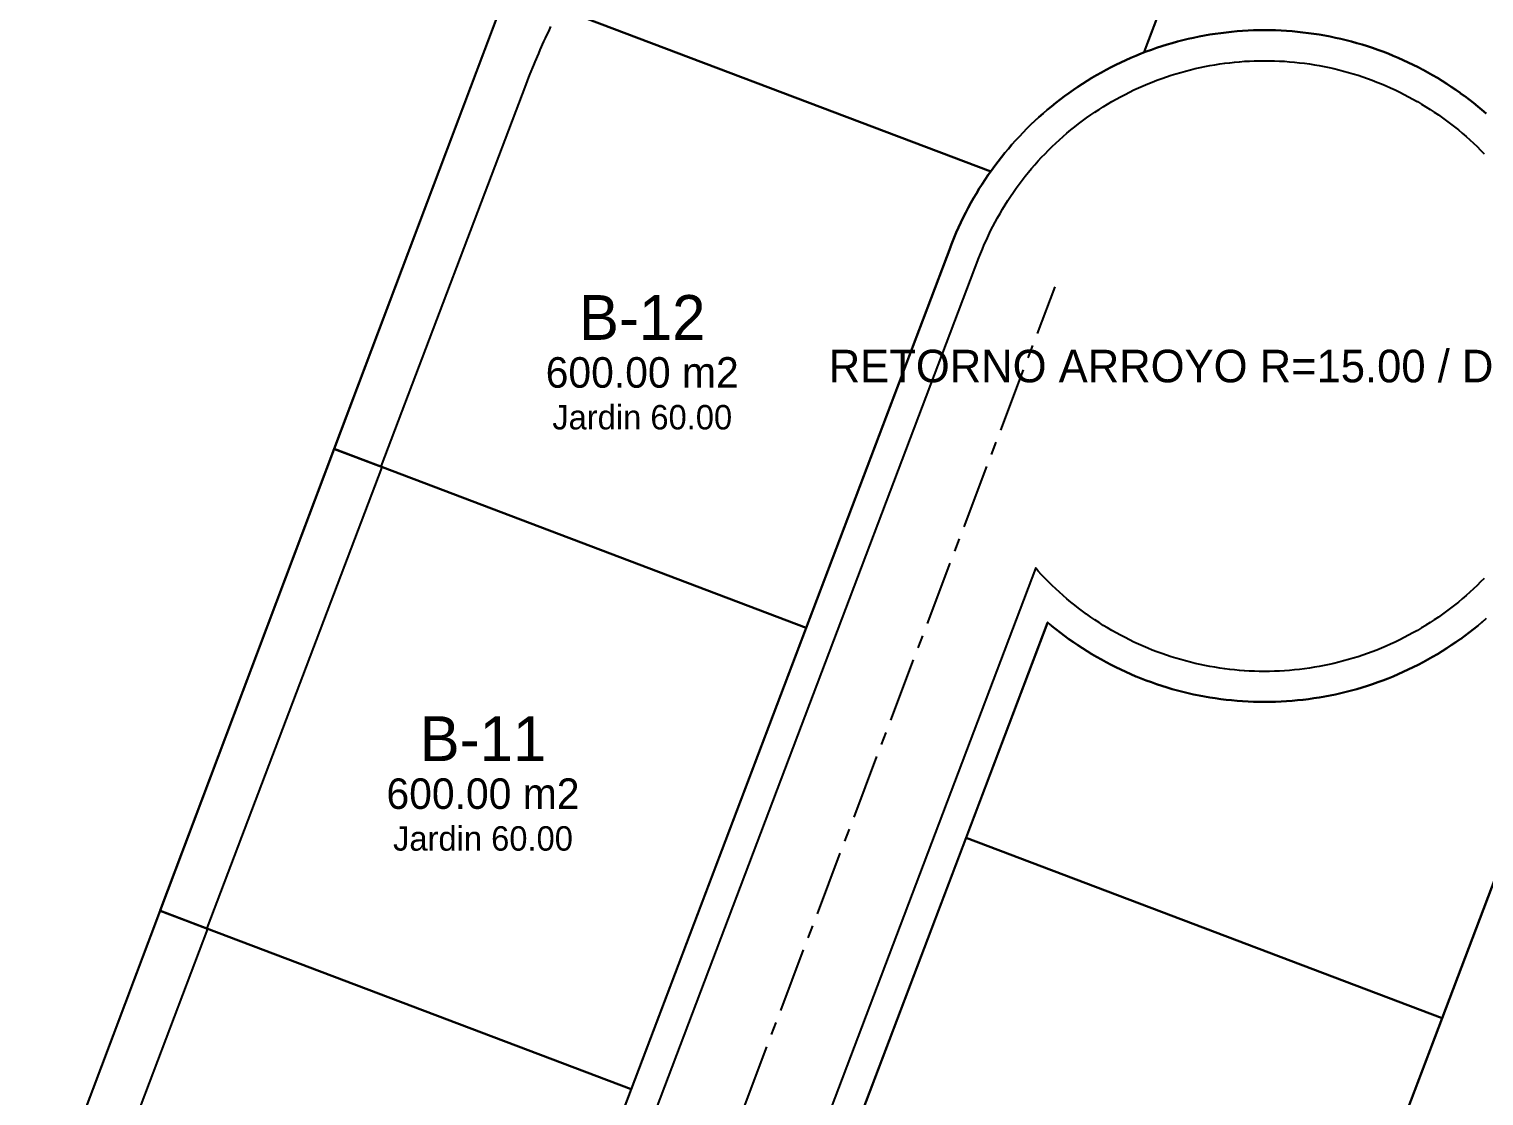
# Model space of a CAD drawing. Header units: metres. Extents: x 357848 to 358234, y 2285108 to 2285465.
# Drawn here: x 358084.9 to 358156.3, y 2285386.5 to 2285438.9 of the extents above; entities that cross this region are included whole.
import ezdxf
from ezdxf.enums import TextEntityAlignment as Align

# ---------------------------------------------------------------- set-up
doc = ezdxf.new("R2010")
doc.units = ezdxf.units.M
doc.linetypes.add('CENTER', pattern=[5.08, 3.175, -0.635, 0.635, -0.635])
for name, color, linetype in [('ACCESO', 1, 'Continuous'), ('JARDIN-DONACION-10', 3, 'Continuous'), ('LOTES', 2, 'Continuous'), ('LOTES-GRANDES', 6, 'Continuous'), ('PARQUE-LINEAL', 94, 'Continuous'), ('POLIGONO', 5, 'Continuous'), ('TEXTO', 7, 'Continuous'), ('VIAL-ARROYO', 8, 'Continuous'), ('VIAL-DERECHO-VIA', 9, 'Continuous'), ('VIAL-EJE', 1, 'Continuous')]:
    doc.layers.add(name, color=color, linetype=linetype)

msp = doc.modelspace()

# ---------------------------------------------------------------- linework, layer by layer
at = {"layer": 'JARDIN-DONACION-10'}
for points in [[(358110.517, 2285438.99), (358110.439, 2285438.825), (358110.439, 2285438.825), (358110.249, 2285438.414), (358110.249, 2285438.414), (358110.173, 2285438.248), (358110.173, 2285438.247), (358109.99, 2285437.834), (358109.99, 2285437.834), (358109.917, 2285437.666), (358109.917, 2285437.666), (358109.74, 2285437.25), (358109.74, 2285437.25), (358109.671, 2285437.081), (358109.67, 2285437.081), (358109.501, 2285436.661), (358109.501, 2285436.661), (358109.438, 2285436.503), (358109.438, 2285436.503), (358109.297, 2285436.138), (358109.297, 2285436.138), (358102.187, 2285417.375), (358102.186, 2285417.374), (358102.186, 2285417.373), (358102.185, 2285417.372), (358102.185, 2285417.371), (358102.184, 2285417.371), (358102.183, 2285417.37), (358102.182, 2285417.37), (358102.181, 2285417.369), (358102.181, 2285417.369), (358102.18, 2285417.369), (358102.179, 2285417.368), (358102.178, 2285417.368), (358102.177, 2285417.368), (358102.176, 2285417.368), (358102.175, 2285417.369), (358102.174, 2285417.369), (358099.904, 2285418.229), (358099.904, 2285418.229), (358099.903, 2285418.229), (358099.902, 2285418.23), (358099.901, 2285418.23), (358099.901, 2285418.231), (358099.9, 2285418.232), (358099.899, 2285418.233), (358099.899, 2285418.233), (358099.898, 2285418.234), (358099.898, 2285418.235), (358099.898, 2285418.236), (358099.898, 2285418.237), (358099.898, 2285418.238), (358099.898, 2285418.239), (358099.898, 2285418.24), (358099.898, 2285418.241), (358099.898, 2285418.242), (358108.414, 2285440.839)], [(358082.786, 2285372.831), (358091.343, 2285395.538), (358091.343, 2285395.539), (358091.344, 2285395.54), (358091.344, 2285395.541), (358091.345, 2285395.542), (358091.345, 2285395.542), (358091.346, 2285395.543), (358091.347, 2285395.544), (358091.348, 2285395.544), (358091.349, 2285395.544), (358091.35, 2285395.545), (358091.351, 2285395.545), (358091.352, 2285395.545), (358091.353, 2285395.545), (358091.354, 2285395.545), (358091.355, 2285395.545), (358091.356, 2285395.544), (358093.668, 2285394.668), (358093.669, 2285394.668), (358093.67, 2285394.667), (358093.671, 2285394.667), (358093.671, 2285394.666), (358093.672, 2285394.665), (358093.673, 2285394.664), (358093.673, 2285394.664), (358093.674, 2285394.663), (358093.674, 2285394.662), (358093.674, 2285394.661), (358093.674, 2285394.66), (358093.675, 2285394.659), (358093.675, 2285394.658), (358093.674, 2285394.657), (358093.674, 2285394.656), (358093.674, 2285394.655), (358085.075, 2285371.964)]]:
    msp.add_lwpolyline(points, dxfattribs=at)
msp.add_lwpolyline([(358091.356, 2285395.544), (358091.355, 2285395.545), (358091.354, 2285395.545), (358091.353, 2285395.546), (358091.352, 2285395.546), (358091.352, 2285395.547), (358091.351, 2285395.548), (358091.35, 2285395.549), (358091.35, 2285395.55), (358091.35, 2285395.55), (358091.349, 2285395.551), (358091.349, 2285395.552), (358091.349, 2285395.553), (358091.349, 2285395.554), (358091.349, 2285395.555), (358091.349, 2285395.556), (358091.35, 2285395.557), (358099.891, 2285418.223), (358099.891, 2285418.224), (358099.892, 2285418.225), (358099.893, 2285418.226), (358099.893, 2285418.227), (358099.894, 2285418.227), (358099.895, 2285418.228), (358099.895, 2285418.228), (358099.896, 2285418.229), (358099.897, 2285418.229), (358099.898, 2285418.229), (358099.899, 2285418.23), (358099.9, 2285418.23), (358099.901, 2285418.23), (358099.902, 2285418.23), (358099.903, 2285418.229), (358099.904, 2285418.229), (358102.221, 2285417.351), (358102.222, 2285417.351), (358102.222, 2285417.35), (358102.223, 2285417.35), (358102.224, 2285417.349), (358102.225, 2285417.348), (358102.225, 2285417.348), (358102.226, 2285417.347), (358102.226, 2285417.346), (358102.227, 2285417.345), (358102.227, 2285417.344), (358102.227, 2285417.343), (358102.227, 2285417.342), (358102.227, 2285417.341), (358102.227, 2285417.34), (358102.227, 2285417.339), (358102.226, 2285417.338), (358093.643, 2285394.688), (358093.643, 2285394.687), (358093.642, 2285394.686), (358093.642, 2285394.686), (358093.641, 2285394.685), (358093.64, 2285394.684), (358093.64, 2285394.683), (358093.639, 2285394.683), (358093.638, 2285394.682), (358093.637, 2285394.682), (358093.636, 2285394.682), (358093.635, 2285394.682), (358093.634, 2285394.682), (358093.633, 2285394.682), (358093.632, 2285394.682), (358093.631, 2285394.682), (358093.63, 2285394.682), (358091.356, 2285395.544)], close=True, dxfattribs=at)
at = {"layer": 'LOTES'}
msp.add_lwpolyline([(358147.511, 2285458.458), (358139.647, 2285437.705), (358139.512, 2285437.653), (358139.512, 2285437.653), (358139.512, 2285437.653), (358139.511, 2285437.653), (358139.261, 2285437.551), (358139.261, 2285437.551), (358139.261, 2285437.551), (358139.013, 2285437.446), (358139.013, 2285437.446), (358139.013, 2285437.446), (358138.766, 2285437.337), (358138.766, 2285437.337), (358138.766, 2285437.337), (358138.521, 2285437.223), (358138.521, 2285437.223), (358138.521, 2285437.223), (358138.278, 2285437.106), (358138.278, 2285437.106), (358138.278, 2285437.106), (358138.037, 2285436.984), (358138.037, 2285436.984), (358138.036, 2285436.984), (358137.798, 2285436.859), (358137.798, 2285436.859), (358137.797, 2285436.859), (358137.561, 2285436.73), (358137.56, 2285436.73), (358137.56, 2285436.73), (358137.326, 2285436.597), (358137.326, 2285436.597), (358137.325, 2285436.597), (358137.093, 2285436.46), (358137.093, 2285436.46), (358137.093, 2285436.46), (358136.863, 2285436.319), (358136.862, 2285436.319), (358136.862, 2285436.319), (358136.634, 2285436.175), (358136.634, 2285436.175), (358136.634, 2285436.175), (358136.409, 2285436.027), (358136.409, 2285436.027), (358136.409, 2285436.027), (358136.186, 2285435.875), (358136.185, 2285435.875), (358136.185, 2285435.875), (358135.965, 2285435.719), (358135.965, 2285435.719), (358135.965, 2285435.719), (358135.747, 2285435.56), (358135.747, 2285435.56), (358135.746, 2285435.56), (358135.531, 2285435.398), (358135.531, 2285435.398), (358135.531, 2285435.398), (358135.318, 2285435.232), (358135.318, 2285435.232), (358135.318, 2285435.232), (358135.108, 2285435.062), (358135.108, 2285435.062), (358135.108, 2285435.062), (358134.901, 2285434.889), (358134.901, 2285434.889), (358134.901, 2285434.889), (358134.696, 2285434.713), (358134.696, 2285434.713), (358134.696, 2285434.713), (358134.495, 2285434.533), (358134.495, 2285434.533), (358134.495, 2285434.533), (358134.296, 2285434.35), (358134.296, 2285434.35), (358134.296, 2285434.35), (358134.101, 2285434.164), (358134.101, 2285434.164), (358134.101, 2285434.164), (358133.908, 2285433.975), (358133.908, 2285433.975), (358133.908, 2285433.975), (358133.719, 2285433.782), (358133.719, 2285433.782), (358133.719, 2285433.782), (358133.533, 2285433.587), (358133.533, 2285433.587), (358133.533, 2285433.587), (358133.35, 2285433.388), (358133.35, 2285433.388), (358133.35, 2285433.388), (358133.17, 2285433.187), (358133.17, 2285433.187), (358133.17, 2285433.186), (358132.994, 2285432.982), (358132.994, 2285432.982), (358132.994, 2285432.982), (358132.821, 2285432.775), (358132.821, 2285432.775), (358132.821, 2285432.775), (358132.651, 2285432.565), (358132.651, 2285432.565), (358132.651, 2285432.565), (358132.485, 2285432.352), (358132.485, 2285432.352), (358132.485, 2285432.352), (358132.323, 2285432.137), (358132.323, 2285432.136), (358132.323, 2285432.136), (358132.164, 2285431.918), (358132.164, 2285431.918), (358132.163, 2285431.918), (358132.126, 2285431.864), (358108.417, 2285440.849)], dxfattribs=at)
for points in [[(358132.008, 2285431.698), (358132.008, 2285431.698), (358132.008, 2285431.697), (358131.856, 2285431.474), (358131.856, 2285431.474), (358131.856, 2285431.474), (358131.708, 2285431.249), (358131.708, 2285431.249), (358131.708, 2285431.248), (358131.564, 2285431.021), (358131.564, 2285431.021), (358131.564, 2285431.02), (358131.423, 2285430.79), (358131.423, 2285430.79), (358131.423, 2285430.79), (358131.286, 2285430.558), (358131.286, 2285430.557), (358131.286, 2285430.557), (358131.153, 2285430.323), (358131.153, 2285430.323), (358131.153, 2285430.322), (358131.024, 2285430.086), (358131.024, 2285430.085), (358131.024, 2285430.085), (358130.899, 2285429.846), (358130.899, 2285429.846), (358130.898, 2285429.846), (358130.777, 2285429.605), (358130.777, 2285429.605), (358130.777, 2285429.605), (358130.66, 2285429.362), (358130.66, 2285429.362), (358130.66, 2285429.362), (358130.546, 2285429.117), (358130.546, 2285429.117), (358130.546, 2285429.117), (358130.437, 2285428.87), (358130.437, 2285428.87), (358130.437, 2285428.87), (358130.332, 2285428.622), (358130.332, 2285428.622), (358130.332, 2285428.622), (358130.23, 2285428.372), (358130.23, 2285428.371), (358130.23, 2285428.371), (358130.148, 2285428.157), (358130.147, 2285428.156), (358130.147, 2285428.156), (358130.147, 2285428.155), (358130.147, 2285428.155), (358130.146, 2285428.154), (358130.146, 2285428.153), (358123.06, 2285409.454), (358099.895, 2285418.233), (358108.417, 2285440.849), (358132.126, 2285431.864), (358132.008, 2285431.698)], [(358114.47, 2285386.785), (358091.346, 2285395.548), (358099.895, 2285418.233), (358123.06, 2285409.454), (358114.47, 2285386.785)], [(358130.914, 2285399.139), (358154.292, 2285390.28), (358145.788, 2285367.838), (358122.41, 2285376.697), (358130.914, 2285399.139)], [(358105.864, 2285364.075), (358082.782, 2285372.822), (358091.346, 2285395.548), (358114.47, 2285386.785), (358105.864, 2285364.075)]]:
    msp.add_lwpolyline(points, close=True, dxfattribs=at)
at = {"layer": 'LOTES-GRANDES'}
for points in [[(358156.455, 2285434.713), (358156.25, 2285434.889), (358156.25, 2285434.889), (358156.25, 2285434.889), (358156.25, 2285434.889), (358156.25, 2285434.889), (358156.043, 2285435.062), (358156.043, 2285435.062), (358156.043, 2285435.062), (358156.043, 2285435.062), (358156.043, 2285435.062), (358155.833, 2285435.232), (358155.833, 2285435.232), (358155.833, 2285435.232), (358155.833, 2285435.232), (358155.833, 2285435.232), (358155.62, 2285435.398), (358155.62, 2285435.398), (358155.62, 2285435.398), (358155.62, 2285435.398), (358155.62, 2285435.398), (358155.405, 2285435.56), (358155.405, 2285435.56), (358155.405, 2285435.56), (358155.404, 2285435.56), (358155.404, 2285435.561), (358155.187, 2285435.719), (358155.186, 2285435.719), (358155.186, 2285435.719), (358155.186, 2285435.72), (358155.186, 2285435.72), (358154.966, 2285435.875), (358154.966, 2285435.875), (358154.966, 2285435.875), (358154.966, 2285435.875), (358154.966, 2285435.875), (358154.743, 2285436.027), (358154.743, 2285436.027), (358154.742, 2285436.027), (358154.742, 2285436.027), (358154.742, 2285436.027), (358154.517, 2285436.175), (358154.517, 2285436.175), (358154.517, 2285436.175), (358154.517, 2285436.175), (358154.517, 2285436.175), (358154.289, 2285436.319), (358154.289, 2285436.319), (358154.289, 2285436.319), (358154.289, 2285436.319), (358154.288, 2285436.319), (358154.058, 2285436.46), (358154.058, 2285436.46), (358154.058, 2285436.46), (358154.058, 2285436.46), (358154.058, 2285436.46), (358153.826, 2285436.597), (358153.826, 2285436.597), (358153.826, 2285436.597), (358153.825, 2285436.597), (358153.825, 2285436.597), (358153.591, 2285436.73), (358153.591, 2285436.73), (358153.591, 2285436.73), (358153.591, 2285436.73), (358153.59, 2285436.73), (358153.354, 2285436.859), (358153.354, 2285436.859), (358153.354, 2285436.859), (358153.353, 2285436.859), (358153.353, 2285436.859), (358153.115, 2285436.984), (358153.115, 2285436.984), (358153.114, 2285436.985), (358153.114, 2285436.985), (358153.114, 2285436.985), (358152.873, 2285437.106), (358152.873, 2285437.106), (358152.873, 2285437.106), (358152.873, 2285437.106), (358152.873, 2285437.106), (358152.63, 2285437.223), (358152.63, 2285437.223), (358152.63, 2285437.223), (358152.63, 2285437.223), (358152.63, 2285437.223), (358152.385, 2285437.337), (358152.385, 2285437.337), (358152.385, 2285437.337), (358152.385, 2285437.337), (358152.385, 2285437.337), (358152.139, 2285437.446), (358152.138, 2285437.446), (358152.138, 2285437.446), (358152.138, 2285437.446), (358152.138, 2285437.446), (358151.89, 2285437.551), (358151.89, 2285437.551), (358151.89, 2285437.551), (358151.89, 2285437.552), (358151.89, 2285437.552), (358151.64, 2285437.653), (358151.64, 2285437.653), (358151.64, 2285437.653), (358151.639, 2285437.653), (358151.639, 2285437.653), (358151.388, 2285437.75), (358151.388, 2285437.75), (358151.388, 2285437.75), (358151.388, 2285437.75), (358151.387, 2285437.75), (358151.134, 2285437.843), (358151.134, 2285437.843), (358151.134, 2285437.843), (358151.134, 2285437.843), (358151.134, 2285437.843), (358150.879, 2285437.932), (358150.879, 2285437.932), (358150.879, 2285437.932), (358150.879, 2285437.932), (358150.879, 2285437.932), (358150.623, 2285438.016), (358150.623, 2285438.016), (358150.623, 2285438.017), (358150.623, 2285438.017), (358150.623, 2285438.017), (358150.365, 2285438.097), (358150.365, 2285438.097), (358150.365, 2285438.097), (358150.365, 2285438.097), (358150.365, 2285438.097), (358150.106, 2285438.173), (358150.106, 2285438.173), (358150.106, 2285438.173), (358150.106, 2285438.173), (358150.106, 2285438.173), (358149.846, 2285438.245), (358149.846, 2285438.245), (358149.846, 2285438.245), (358149.846, 2285438.245), (358149.846, 2285438.245), (358149.585, 2285438.313), (358149.585, 2285438.313), (358149.585, 2285438.313), (358149.585, 2285438.313), (358149.585, 2285438.313), (358149.322, 2285438.376), (358149.322, 2285438.376), (358149.322, 2285438.376), (358149.322, 2285438.376), (358149.322, 2285438.376), (358149.059, 2285438.436), (358149.059, 2285438.436), (358149.059, 2285438.436), (358149.059, 2285438.436), (358149.059, 2285438.436), (358148.795, 2285438.49), (358148.795, 2285438.49), (358148.794, 2285438.49), (358148.794, 2285438.49), (358148.794, 2285438.49), (358148.529, 2285438.541), (358148.529, 2285438.541), (358148.529, 2285438.541), (358148.529, 2285438.541), (358148.529, 2285438.541), (358148.263, 2285438.587), (358148.263, 2285438.587), (358148.263, 2285438.587), (358148.263, 2285438.587), (358148.263, 2285438.587), (358147.997, 2285438.629), (358147.997, 2285438.629), (358147.997, 2285438.629), (358147.996, 2285438.629), (358147.996, 2285438.629), (358147.729, 2285438.666), (358147.729, 2285438.666), (358147.729, 2285438.666), (358147.729, 2285438.666), (358147.729, 2285438.666), (358147.461, 2285438.699), (358147.461, 2285438.699), (358147.461, 2285438.699), (358147.461, 2285438.699), (358147.461, 2285438.699), (358147.193, 2285438.728), (358147.193, 2285438.728), (358147.193, 2285438.728), (358147.193, 2285438.728), (358147.193, 2285438.728), (358146.924, 2285438.752), (358146.924, 2285438.752), (358146.924, 2285438.752), (358146.924, 2285438.752), (358146.924, 2285438.752), (358146.655, 2285438.772), (358146.655, 2285438.772), (358146.655, 2285438.772), (358146.655, 2285438.772), (358146.654, 2285438.772), (358146.385, 2285438.788), (358146.385, 2285438.788), (358146.385, 2285438.788), (358146.385, 2285438.788), (358146.385, 2285438.788), (358146.116, 2285438.799), (358146.115, 2285438.799), (358146.115, 2285438.799), (358146.115, 2285438.799), (358146.115, 2285438.799), (358145.846, 2285438.805), (358145.846, 2285438.805), (358145.845, 2285438.805), (358145.845, 2285438.805), (358145.845, 2285438.805), (358145.576, 2285438.807), (358145.576, 2285438.807), (358145.576, 2285438.807), (358145.575, 2285438.807), (358145.575, 2285438.807), (358145.306, 2285438.805), (358145.306, 2285438.805), (358145.306, 2285438.805), (358145.305, 2285438.805), (358145.305, 2285438.805), (358145.036, 2285438.799), (358145.036, 2285438.799), (358145.036, 2285438.799), (358145.036, 2285438.799), (358145.035, 2285438.799), (358144.766, 2285438.788), (358144.766, 2285438.788), (358144.766, 2285438.788), (358144.766, 2285438.788), (358144.766, 2285438.788), (358144.497, 2285438.772), (358144.496, 2285438.772), (358144.496, 2285438.772), (358144.496, 2285438.772), (358144.496, 2285438.772), (358144.227, 2285438.752), (358144.227, 2285438.752), (358144.227, 2285438.752), (358144.227, 2285438.752), (358144.227, 2285438.752), (358143.958, 2285438.728), (358143.958, 2285438.728), (358143.958, 2285438.728), (358143.958, 2285438.728), (358143.958, 2285438.728), (358143.69, 2285438.699), (358143.69, 2285438.699), (358143.69, 2285438.699), (358143.69, 2285438.699), (358143.69, 2285438.699), (358143.422, 2285438.666), (358143.422, 2285438.666), (358143.422, 2285438.666), (358143.422, 2285438.666), (358143.422, 2285438.666), (358143.155, 2285438.629), (358143.155, 2285438.629), (358143.154, 2285438.629), (358143.154, 2285438.629), (358143.154, 2285438.629), (358142.888, 2285438.587), (358142.888, 2285438.587), (358142.888, 2285438.587), (358142.888, 2285438.587), (358142.888, 2285438.587), (358142.622, 2285438.541), (358142.622, 2285438.541), (358142.622, 2285438.541), (358142.622, 2285438.541), (358142.622, 2285438.541), (358142.357, 2285438.49), (358142.357, 2285438.49), (358142.357, 2285438.49), (358142.356, 2285438.49), (358142.356, 2285438.49), (358142.092, 2285438.436), (358142.092, 2285438.436), (358142.092, 2285438.436), (358142.092, 2285438.436), (358142.092, 2285438.436), (358141.829, 2285438.376), (358141.829, 2285438.376), (358141.829, 2285438.376), (358141.829, 2285438.376), (358141.829, 2285438.376), (358141.567, 2285438.313), (358141.566, 2285438.313), (358141.566, 2285438.313), (358141.566, 2285438.313), (358141.566, 2285438.313), (358141.305, 2285438.245), (358141.305, 2285438.245), (358141.305, 2285438.245), (358141.305, 2285438.245), (358141.305, 2285438.245), (358141.045, 2285438.173), (358141.045, 2285438.173), (358141.045, 2285438.173), (358141.045, 2285438.173), (358141.045, 2285438.173), (358140.786, 2285438.097), (358140.786, 2285438.097), (358140.786, 2285438.097), (358140.786, 2285438.097), (358140.786, 2285438.097), (358140.528, 2285438.017), (358140.528, 2285438.016), (358140.528, 2285438.016), (358140.528, 2285438.016), (358140.528, 2285438.016), (358140.272, 2285437.932), (358140.272, 2285437.932), (358140.272, 2285437.932), (358140.272, 2285437.932), (358140.272, 2285437.932), (358140.017, 2285437.843), (358140.017, 2285437.843), (358140.017, 2285437.843), (358140.017, 2285437.843), (358140.017, 2285437.843), (358139.764, 2285437.75), (358139.763, 2285437.75), (358139.763, 2285437.75), (358139.763, 2285437.75), (358139.763, 2285437.75), (358139.668, 2285437.713), (358139.667, 2285437.713), (358139.666, 2285437.713), (358139.665, 2285437.712), (358139.664, 2285437.712), (358139.663, 2285437.712), (358139.662, 2285437.713), (358139.661, 2285437.713), (358139.66, 2285437.713), (358139.659, 2285437.714), (358139.658, 2285437.714), (358139.658, 2285437.715), (358139.657, 2285437.716), (358139.656, 2285437.716), (358139.656, 2285437.717), (358139.655, 2285437.718), (358139.655, 2285437.719), (358139.655, 2285437.72), (358139.654, 2285437.721), (358139.654, 2285437.722), (358139.654, 2285437.723), (358139.655, 2285437.724), (358139.655, 2285437.725), (358139.655, 2285437.726), (358147.508, 2285458.45)], [(358177.585, 2285451.748), (358154.292, 2285390.28), (358130.914, 2285399.139), (358134.915, 2285409.696), (358134.915, 2285409.696), (358134.915, 2285409.696), (358134.915, 2285409.696), (358134.915, 2285409.697), (358134.915, 2285409.697), (358134.915, 2285409.697), (358134.916, 2285409.697), (358134.916, 2285409.698), (358134.917, 2285409.699), (358134.917, 2285409.7), (358134.918, 2285409.701), (358134.919, 2285409.701), (358134.92, 2285409.702), (358134.921, 2285409.702), (358134.921, 2285409.702), (358134.922, 2285409.703), (358134.923, 2285409.703), (358134.924, 2285409.703), (358134.925, 2285409.703), (358134.926, 2285409.703), (358134.927, 2285409.703), (358134.928, 2285409.702), (358134.929, 2285409.702), (358134.93, 2285409.701), (358134.93, 2285409.701), (358134.931, 2285409.701), (358134.931, 2285409.701), (358134.931, 2285409.701), (358134.931, 2285409.7), (358134.931, 2285409.7), (358135.108, 2285409.553), (358135.108, 2285409.553), (358135.108, 2285409.553), (358135.108, 2285409.553), (358135.108, 2285409.553), (358135.318, 2285409.383), (358135.318, 2285409.383), (358135.318, 2285409.383), (358135.318, 2285409.383), (358135.318, 2285409.383), (358135.531, 2285409.217), (358135.531, 2285409.217), (358135.531, 2285409.217), (358135.531, 2285409.217), (358135.531, 2285409.217), (358135.746, 2285409.055), (358135.747, 2285409.055), (358135.747, 2285409.054), (358135.747, 2285409.054), (358135.747, 2285409.054), (358135.965, 2285408.896), (358135.965, 2285408.895), (358135.965, 2285408.895), (358135.965, 2285408.895), (358135.965, 2285408.895), (358136.185, 2285408.74), (358136.185, 2285408.74), (358136.186, 2285408.74), (358136.186, 2285408.74), (358136.186, 2285408.74), (358136.409, 2285408.588), (358136.409, 2285408.588), (358136.409, 2285408.588), (358136.409, 2285408.588), (358136.409, 2285408.588), (358136.634, 2285408.44), (358136.634, 2285408.44), (358136.634, 2285408.44), (358136.635, 2285408.44), (358136.635, 2285408.44), (358136.862, 2285408.296), (358136.862, 2285408.296), (358136.863, 2285408.296), (358136.863, 2285408.296), (358136.863, 2285408.295), (358137.093, 2285408.155), (358137.093, 2285408.155), (358137.093, 2285408.155), (358137.093, 2285408.155), (358137.093, 2285408.155), (358137.326, 2285408.018), (358137.326, 2285408.018), (358137.326, 2285408.018), (358137.326, 2285408.018), (358137.326, 2285408.018), (358137.56, 2285407.885), (358137.561, 2285407.885), (358137.561, 2285407.885), (358137.561, 2285407.885), (358137.561, 2285407.885), (358137.797, 2285407.756), (358137.798, 2285407.756), (358137.798, 2285407.756), (358137.798, 2285407.756), (358137.798, 2285407.756), (358138.037, 2285407.63), (358138.037, 2285407.63), (358138.037, 2285407.63), (358138.037, 2285407.63), (358138.037, 2285407.63), (358138.278, 2285407.509), (358138.278, 2285407.509), (358138.278, 2285407.509), (358138.278, 2285407.509), (358138.278, 2285407.509), (358138.521, 2285407.392), (358138.521, 2285407.392), (358138.521, 2285407.392), (358138.521, 2285407.392), (358138.521, 2285407.392), (358138.766, 2285407.278), (358138.766, 2285407.278), (358138.766, 2285407.278), (358138.766, 2285407.278), (358138.766, 2285407.278), (358139.013, 2285407.169), (358139.013, 2285407.169), (358139.013, 2285407.169), (358139.013, 2285407.169), (358139.013, 2285407.169), (358139.261, 2285407.063), (358139.261, 2285407.063), (358139.261, 2285407.063), (358139.262, 2285407.063), (358139.262, 2285407.063), (358139.512, 2285406.962), (358139.512, 2285406.962), (358139.512, 2285406.962), (358139.512, 2285406.962), (358139.512, 2285406.962), (358139.763, 2285406.865), (358139.763, 2285406.865), (358139.764, 2285406.865), (358139.764, 2285406.865), (358139.764, 2285406.865), (358140.017, 2285406.772), (358140.017, 2285406.772), (358140.017, 2285406.772), (358140.017, 2285406.772), (358140.017, 2285406.772), (358140.272, 2285406.683), (358140.272, 2285406.683), (358140.272, 2285406.683), (358140.272, 2285406.683), (358140.272, 2285406.683), (358140.528, 2285406.598), (358140.528, 2285406.598), (358140.528, 2285406.598), (358140.528, 2285406.598), (358140.528, 2285406.598), (358140.786, 2285406.518), (358140.786, 2285406.518), (358140.786, 2285406.518), (358140.786, 2285406.518), (358140.786, 2285406.518), (358141.045, 2285406.442), (358141.045, 2285406.442), (358141.045, 2285406.442), (358141.045, 2285406.442), (358141.045, 2285406.442), (358141.305, 2285406.37), (358141.305, 2285406.37), (358141.305, 2285406.37), (358141.305, 2285406.37), (358141.305, 2285406.37), (358141.566, 2285406.302), (358141.566, 2285406.302), (358141.567, 2285406.302), (358141.567, 2285406.302), (358141.567, 2285406.302), (358141.829, 2285406.239), (358141.829, 2285406.238), (358141.829, 2285406.238), (358141.829, 2285406.238), (358141.829, 2285406.238), (358142.092, 2285406.179), (358142.092, 2285406.179), (358142.092, 2285406.179), (358142.092, 2285406.179), (358142.093, 2285406.179), (358142.357, 2285406.125), (358142.357, 2285406.124), (358142.357, 2285406.124), (358142.357, 2285406.124), (358142.357, 2285406.124), (358142.622, 2285406.074), (358142.622, 2285406.074), (358142.622, 2285406.074), (358142.622, 2285406.074), (358142.622, 2285406.074), (358142.888, 2285406.028), (358142.888, 2285406.028), (358142.888, 2285406.028), (358142.888, 2285406.028), (358142.888, 2285406.028), (358143.154, 2285405.986), (358143.155, 2285405.986), (358143.155, 2285405.986), (358143.155, 2285405.986), (358143.155, 2285405.986), (358143.422, 2285405.949), (358143.422, 2285405.949), (358143.422, 2285405.949), (358143.422, 2285405.949), (358143.422, 2285405.949), (358143.69, 2285405.916), (358143.69, 2285405.916), (358143.69, 2285405.916), (358143.69, 2285405.916), (358143.69, 2285405.916), (358143.958, 2285405.887), (358143.958, 2285405.887), (358143.958, 2285405.887), (358143.959, 2285405.887), (358143.959, 2285405.887), (358144.227, 2285405.863), (358144.227, 2285405.863), (358144.227, 2285405.863), (358144.227, 2285405.863), (358144.227, 2285405.863), (358144.496, 2285405.843), (358144.496, 2285405.843), (358144.497, 2285405.843), (358144.497, 2285405.843), (358144.497, 2285405.843), (358144.766, 2285405.827), (358144.766, 2285405.827), (358144.766, 2285405.827), (358144.766, 2285405.827), (358144.766, 2285405.827), (358145.036, 2285405.816), (358145.036, 2285405.816), (358145.036, 2285405.816), (358145.036, 2285405.816), (358145.036, 2285405.816), (358145.306, 2285405.81), (358145.306, 2285405.81), (358145.306, 2285405.81), (358145.306, 2285405.81), (358145.306, 2285405.81), (358145.576, 2285405.807), (358145.576, 2285405.807), (358145.576, 2285405.807), (358145.576, 2285405.807), (358145.576, 2285405.807), (358145.845, 2285405.81), (358145.846, 2285405.81), (358145.846, 2285405.81), (358145.846, 2285405.81), (358145.846, 2285405.81), (358146.115, 2285405.816), (358146.115, 2285405.816), (358146.116, 2285405.816), (358146.116, 2285405.816), (358146.116, 2285405.816), (358146.385, 2285405.827), (358146.385, 2285405.827), (358146.385, 2285405.827), (358146.385, 2285405.827), (358146.385, 2285405.827), (358146.655, 2285405.843), (358146.655, 2285405.843), (358146.655, 2285405.843), (358146.655, 2285405.843), (358146.655, 2285405.843), (358146.924, 2285405.863), (358146.924, 2285405.863), (358146.924, 2285405.863), (358146.924, 2285405.863), (358146.924, 2285405.863), (358147.193, 2285405.887), (358147.193, 2285405.887), (358147.193, 2285405.887), (358147.193, 2285405.887), (358147.193, 2285405.887), (358147.461, 2285405.916), (358147.461, 2285405.916), (358147.461, 2285405.916), (358147.462, 2285405.916), (358147.462, 2285405.916), (358147.729, 2285405.949), (358147.729, 2285405.949), (358147.729, 2285405.949), (358147.729, 2285405.949), (358147.73, 2285405.949), (358147.997, 2285405.986), (358147.997, 2285405.986), (358147.997, 2285405.986), (358147.997, 2285405.986), (358147.997, 2285405.986), (358148.263, 2285406.028), (358148.263, 2285406.028), (358148.263, 2285406.028), (358148.264, 2285406.028), (358148.264, 2285406.028), (358148.529, 2285406.074), (358148.529, 2285406.074), (358148.529, 2285406.074), (358148.53, 2285406.074), (358148.53, 2285406.074), (358148.794, 2285406.124), (358148.795, 2285406.124), (358148.795, 2285406.125), (358148.795, 2285406.125), (358148.795, 2285406.125), (358149.059, 2285406.179), (358149.059, 2285406.179), (358149.059, 2285406.179), (358149.059, 2285406.179), (358149.059, 2285406.179), (358149.322, 2285406.238), (358149.322, 2285406.238), (358149.322, 2285406.239), (358149.323, 2285406.239), (358149.323, 2285406.239), (358149.585, 2285406.302), (358149.585, 2285406.302), (358149.585, 2285406.302), (358149.585, 2285406.302), (358149.585, 2285406.302), (358149.846, 2285406.37), (358149.846, 2285406.37), (358149.846, 2285406.37), (358149.846, 2285406.37), (358149.846, 2285406.37), (358150.106, 2285406.442), (358150.106, 2285406.442), (358150.106, 2285406.442), (358150.106, 2285406.442), (358150.107, 2285406.442), (358150.365, 2285406.518), (358150.365, 2285406.518), (358150.365, 2285406.518), (358150.365, 2285406.518), (358150.366, 2285406.518), (358150.623, 2285406.598), (358150.623, 2285406.598), (358150.623, 2285406.598), (358150.623, 2285406.598), (358150.623, 2285406.598), (358150.879, 2285406.683), (358150.879, 2285406.683), (358150.879, 2285406.683), (358150.88, 2285406.683), (358150.88, 2285406.683), (358151.134, 2285406.772), (358151.134, 2285406.772), (358151.134, 2285406.772), (358151.134, 2285406.772), (358151.135, 2285406.772), (358151.388, 2285406.865), (358151.388, 2285406.865), (358151.388, 2285406.865), (358151.388, 2285406.865), (358151.388, 2285406.865), (358151.64, 2285406.962), (358151.64, 2285406.962), (358151.64, 2285406.962), (358151.64, 2285406.962), (358151.64, 2285406.962), (358151.89, 2285407.063), (358151.89, 2285407.063), (358151.89, 2285407.063), (358151.89, 2285407.064), (358151.89, 2285407.064), (358152.138, 2285407.169), (358152.138, 2285407.169), (358152.139, 2285407.169), (358152.139, 2285407.169), (358152.139, 2285407.169), (358152.385, 2285407.278), (358152.385, 2285407.278), (358152.385, 2285407.278), (358152.385, 2285407.278), (358152.386, 2285407.278), (358152.63, 2285407.392), (358152.63, 2285407.392), (358152.63, 2285407.392), (358152.63, 2285407.392), (358152.631, 2285407.392), (358152.873, 2285407.509), (358152.873, 2285407.509), (358152.873, 2285407.509), (358152.874, 2285407.509), (358152.874, 2285407.509), (358153.114, 2285407.63), (358153.115, 2285407.63), (358153.115, 2285407.63), (358153.115, 2285407.631), (358153.115, 2285407.631), (358153.354, 2285407.756), (358153.354, 2285407.756), (358153.354, 2285407.756), (358153.354, 2285407.756), (358153.354, 2285407.756), (358153.591, 2285407.885), (358153.591, 2285407.885), (358153.591, 2285407.885), (358153.591, 2285407.885), (358153.591, 2285407.885), (358153.826, 2285408.018), (358153.826, 2285408.018), (358153.826, 2285408.018), (358153.826, 2285408.018), (358153.826, 2285408.018), (358154.058, 2285408.155), (358154.058, 2285408.155), (358154.058, 2285408.155), (358154.058, 2285408.155), (358154.059, 2285408.155), (358154.289, 2285408.296), (358154.289, 2285408.296), (358154.289, 2285408.296), (358154.289, 2285408.296), (358154.289, 2285408.296), (358154.517, 2285408.44), (358154.517, 2285408.44), (358154.517, 2285408.44), (358154.517, 2285408.44), (358154.517, 2285408.44), (358154.742, 2285408.588), (358154.743, 2285408.588), (358154.743, 2285408.588), (358154.743, 2285408.588), (358154.743, 2285408.588), (358154.966, 2285408.74), (358154.966, 2285408.74), (358154.966, 2285408.74), (358154.966, 2285408.74), (358154.966, 2285408.74), (358155.186, 2285408.895), (358155.186, 2285408.895), (358155.187, 2285408.896), (358155.187, 2285408.896), (358155.187, 2285408.896), (358155.405, 2285409.054), (358155.405, 2285409.055), (358155.405, 2285409.055), (358155.405, 2285409.055), (358155.405, 2285409.055), (358155.62, 2285409.217), (358155.62, 2285409.217), (358155.62, 2285409.217), (358155.62, 2285409.217), (358155.62, 2285409.217), (358155.833, 2285409.383), (358155.833, 2285409.383), (358155.833, 2285409.383), (358155.833, 2285409.383), (358155.833, 2285409.383), (358156.043, 2285409.553), (358156.043, 2285409.553), (358156.043, 2285409.553), (358156.043, 2285409.553), (358156.043, 2285409.553), (358156.25, 2285409.726), (358156.25, 2285409.726), (358156.25, 2285409.726), (358156.251, 2285409.726), (358156.251, 2285409.726), (358156.455, 2285409.902)]]:
    msp.add_lwpolyline(points, dxfattribs=at)
at = {"layer": 'PARQUE-LINEAL'}
msp.add_lwpolyline([(358137.283, 2285345.395), (358154.292, 2285390.28), (358177.581, 2285451.737)], dxfattribs=at)
at = {"layer": 'POLIGONO'}
msp.add_lwpolyline([(358047, 2285277.867), (358117.571, 2285465.139), (358234.036, 2285439.152), (358207.334, 2285382.172), (358137.836, 2285313.271), (358090.153, 2285273.099), (358086.577, 2285270.953), (358082.524, 2285270.238), (358079.543, 2285270.596), (358047, 2285277.867)], close=True, dxfattribs=at)
at = {"layer": 'VIAL-ARROYO'}
for points in [[(358077.871, 2285285.97), (358131.549, 2285427.622), (358131.549, 2285427.623), (358131.549, 2285427.624), (358131.55, 2285427.625), (358131.625, 2285427.82), (358131.625, 2285427.82), (358131.717, 2285428.048), (358131.717, 2285428.048), (358131.813, 2285428.274), (358131.813, 2285428.274), (358131.913, 2285428.498), (358131.913, 2285428.498), (358132.016, 2285428.721), (358132.016, 2285428.721), (358132.122, 2285428.942), (358132.123, 2285428.942), (358132.233, 2285429.161), (358132.233, 2285429.161), (358132.347, 2285429.378), (358132.347, 2285429.378), (358132.464, 2285429.594), (358132.464, 2285429.594), (358132.585, 2285429.807), (358132.585, 2285429.807), (358132.71, 2285430.019), (358132.71, 2285430.019), (358132.837, 2285430.228), (358132.838, 2285430.228), (358132.969, 2285430.436), (358132.969, 2285430.436), (358133.103, 2285430.641), (358133.104, 2285430.641), (358133.241, 2285430.844), (358133.242, 2285430.844), (358133.383, 2285431.044), (358133.383, 2285431.045), (358133.527, 2285431.243), (358133.527, 2285431.243), (358133.675, 2285431.439), (358133.675, 2285431.439), (358133.826, 2285431.632), (358133.826, 2285431.632), (358133.98, 2285431.823), (358133.98, 2285431.823), (358134.138, 2285432.012), (358134.138, 2285432.012), (358134.298, 2285432.198), (358134.298, 2285432.198), (358134.461, 2285432.381), (358134.461, 2285432.381), (358134.628, 2285432.561), (358134.628, 2285432.561), (358134.797, 2285432.739), (358134.797, 2285432.739), (358134.969, 2285432.914), (358134.969, 2285432.914), (358135.144, 2285433.086), (358135.144, 2285433.086), (358135.322, 2285433.255), (358135.322, 2285433.255), (358135.502, 2285433.422), (358135.502, 2285433.422), (358135.685, 2285433.585), (358135.685, 2285433.585), (358135.871, 2285433.745), (358135.871, 2285433.745), (358136.06, 2285433.903), (358136.06, 2285433.903), (358136.251, 2285434.057), (358136.251, 2285434.057), (358136.444, 2285434.208), (358136.444, 2285434.208), (358136.64, 2285434.355), (358136.64, 2285434.356), (358136.838, 2285434.5), (358136.838, 2285434.5), (358137.039, 2285434.641), (358137.039, 2285434.641), (358137.242, 2285434.779), (358137.242, 2285434.779), (358137.447, 2285434.914), (358137.447, 2285434.914), (358137.654, 2285435.045), (358137.655, 2285435.045), (358137.864, 2285435.173), (358137.864, 2285435.173), (358138.075, 2285435.298), (358138.076, 2285435.298), (358138.289, 2285435.419), (358138.289, 2285435.419), (358138.505, 2285435.536), (358138.505, 2285435.536), (358138.722, 2285435.65), (358138.722, 2285435.65), (358138.941, 2285435.76), (358138.941, 2285435.761), (358139.162, 2285435.867), (358139.162, 2285435.867), (358139.385, 2285435.97), (358139.385, 2285435.97), (358139.609, 2285436.07), (358139.609, 2285436.07), (358139.835, 2285436.166), (358139.835, 2285436.166), (358140.063, 2285436.258), (358140.063, 2285436.258), (358140.292, 2285436.346), (358140.292, 2285436.346), (358140.522, 2285436.431), (358140.522, 2285436.431), (358140.754, 2285436.511), (358140.754, 2285436.511), (358140.987, 2285436.588), (358140.987, 2285436.588), (358141.221, 2285436.662), (358141.221, 2285436.662), (358141.457, 2285436.731), (358141.457, 2285436.731), (358141.693, 2285436.796), (358141.693, 2285436.796), (358141.931, 2285436.858), (358141.931, 2285436.858), (358142.169, 2285436.916), (358142.169, 2285436.916), (358142.409, 2285436.969), (358142.409, 2285436.969), (358142.649, 2285437.019), (358142.649, 2285437.019), (358142.89, 2285437.065), (358142.89, 2285437.065), (358143.132, 2285437.107), (358143.132, 2285437.107), (358143.374, 2285437.145), (358143.375, 2285437.145), (358143.618, 2285437.179), (358143.618, 2285437.179), (358143.861, 2285437.209), (358143.861, 2285437.209), (358144.105, 2285437.235), (358144.105, 2285437.235), (358144.35, 2285437.257), (358144.35, 2285437.257), (358144.594, 2285437.275), (358144.595, 2285437.275), (358144.839, 2285437.289), (358144.84, 2285437.289), (358145.085, 2285437.299), (358145.085, 2285437.299), (358145.33, 2285437.305), (358145.33, 2285437.305), (358145.575, 2285437.307), (358145.576, 2285437.307), (358145.821, 2285437.305), (358145.821, 2285437.305), (358146.066, 2285437.299), (358146.066, 2285437.299), (358146.311, 2285437.289), (358146.312, 2285437.289), (358146.556, 2285437.275), (358146.557, 2285437.275), (358146.801, 2285437.257), (358146.801, 2285437.257), (358147.046, 2285437.235), (358147.046, 2285437.235), (358147.29, 2285437.209), (358147.29, 2285437.209), (358147.533, 2285437.179), (358147.533, 2285437.179), (358147.776, 2285437.145), (358147.777, 2285437.145), (358148.019, 2285437.107), (358148.019, 2285437.107), (358148.261, 2285437.065), (358148.261, 2285437.065), (358148.502, 2285437.019), (358148.502, 2285437.019), (358148.742, 2285436.969), (358148.742, 2285436.969), (358148.982, 2285436.916), (358148.982, 2285436.916), (358149.22, 2285436.858), (358149.22, 2285436.858), (358149.458, 2285436.796), (358149.458, 2285436.796), (358149.694, 2285436.731), (358149.694, 2285436.731), (358149.93, 2285436.662), (358149.93, 2285436.662), (358150.164, 2285436.588), (358150.164, 2285436.588), (358150.397, 2285436.511), (358150.397, 2285436.511), (358150.629, 2285436.431), (358150.629, 2285436.431), (358150.859, 2285436.346), (358150.859, 2285436.346), (358151.088, 2285436.258), (358151.088, 2285436.258), (358151.316, 2285436.166), (358151.316, 2285436.166), (358151.542, 2285436.07), (358151.542, 2285436.07), (358151.766, 2285435.97), (358151.766, 2285435.97), (358151.989, 2285435.867), (358151.989, 2285435.867), (358152.21, 2285435.761), (358152.21, 2285435.761), (358152.429, 2285435.65), (358152.429, 2285435.65), (358152.646, 2285435.536), (358152.647, 2285435.536), (358152.862, 2285435.419), (358152.862, 2285435.419), (358153.075, 2285435.298), (358153.076, 2285435.298), (358153.287, 2285435.173), (358153.287, 2285435.173), (358153.496, 2285435.046), (358153.497, 2285435.045), (358153.704, 2285434.914), (358153.704, 2285434.914), (358153.909, 2285434.78), (358153.909, 2285434.779), (358154.112, 2285434.642), (358154.112, 2285434.641), (358154.313, 2285434.5), (358154.313, 2285434.5), (358154.511, 2285434.356), (358154.511, 2285434.356), (358154.707, 2285434.208), (358154.707, 2285434.208), (358154.9, 2285434.057), (358154.901, 2285434.057), (358155.091, 2285433.903), (358155.092, 2285433.903), (358155.28, 2285433.745), (358155.28, 2285433.745), (358155.466, 2285433.585), (358155.466, 2285433.585), (358155.649, 2285433.422), (358155.649, 2285433.422), (358155.829, 2285433.256), (358155.829, 2285433.255), (358156.007, 2285433.086), (358156.007, 2285433.086), (358156.182, 2285432.914), (358156.182, 2285432.914), (358156.354, 2285432.739)], [(358156.354, 2285411.876), (358156.182, 2285411.701), (358156.182, 2285411.701), (358156.007, 2285411.529), (358156.007, 2285411.529), (358155.83, 2285411.36), (358155.829, 2285411.359), (358155.649, 2285411.193), (358155.649, 2285411.193), (358155.466, 2285411.03), (358155.466, 2285411.03), (358155.28, 2285410.87), (358155.28, 2285410.87), (358155.092, 2285410.712), (358155.092, 2285410.712), (358154.901, 2285410.558), (358154.901, 2285410.558), (358154.707, 2285410.407), (358154.707, 2285410.407), (358154.511, 2285410.259), (358154.511, 2285410.259), (358154.313, 2285410.115), (358154.313, 2285410.115), (358154.112, 2285409.974), (358154.112, 2285409.973), (358153.909, 2285409.835), (358153.909, 2285409.835), (358153.704, 2285409.701), (358153.704, 2285409.701), (358153.497, 2285409.57), (358153.497, 2285409.569), (358153.287, 2285409.442), (358153.287, 2285409.442), (358153.076, 2285409.317), (358153.076, 2285409.317), (358152.862, 2285409.196), (358152.862, 2285409.196), (358152.647, 2285409.079), (358152.647, 2285409.079), (358152.429, 2285408.965), (358152.429, 2285408.965), (358152.21, 2285408.854), (358152.21, 2285408.854), (358151.989, 2285408.748), (358151.989, 2285408.748), (358151.766, 2285408.645), (358151.766, 2285408.644), (358151.542, 2285408.545), (358151.542, 2285408.545), (358151.316, 2285408.449), (358151.316, 2285408.449), (358151.088, 2285408.357), (358151.088, 2285408.357), (358150.86, 2285408.269), (358150.859, 2285408.269), (358150.629, 2285408.184), (358150.629, 2285408.184), (358150.397, 2285408.104), (358150.397, 2285408.103), (358150.164, 2285408.027), (358150.164, 2285408.027), (358149.93, 2285407.953), (358149.93, 2285407.953), (358149.695, 2285407.884), (358149.694, 2285407.884), (358149.458, 2285407.819), (358149.458, 2285407.819), (358149.22, 2285407.757), (358149.22, 2285407.757), (358148.982, 2285407.699), (358148.982, 2285407.699), (358148.742, 2285407.646), (358148.742, 2285407.646), (358148.502, 2285407.596), (358148.502, 2285407.596), (358148.261, 2285407.55), (358148.261, 2285407.55), (358148.019, 2285407.508), (358148.019, 2285407.508), (358147.777, 2285407.47), (358147.777, 2285407.47), (358147.534, 2285407.436), (358147.533, 2285407.436), (358147.29, 2285407.406), (358147.29, 2285407.406), (358147.046, 2285407.38), (358147.046, 2285407.38), (358146.802, 2285407.358), (358146.801, 2285407.358), (358146.557, 2285407.34), (358146.557, 2285407.34), (358146.312, 2285407.326), (358146.312, 2285407.326), (358146.067, 2285407.315), (358146.066, 2285407.315), (358145.821, 2285407.309), (358145.821, 2285407.309), (358145.576, 2285407.307), (358145.576, 2285407.307), (358145.33, 2285407.309), (358145.33, 2285407.309), (358145.085, 2285407.315), (358145.085, 2285407.315), (358144.84, 2285407.326), (358144.84, 2285407.326), (358144.595, 2285407.34), (358144.595, 2285407.34), (358144.35, 2285407.358), (358144.35, 2285407.358), (358144.106, 2285407.38), (358144.105, 2285407.38), (358143.861, 2285407.406), (358143.861, 2285407.406), (358143.618, 2285407.436), (358143.618, 2285407.436), (358143.375, 2285407.47), (358143.375, 2285407.47), (358143.132, 2285407.508), (358143.132, 2285407.508), (358142.891, 2285407.55), (358142.89, 2285407.55), (358142.649, 2285407.596), (358142.649, 2285407.596), (358142.409, 2285407.645), (358142.409, 2285407.646), (358142.17, 2285407.699), (358142.169, 2285407.699), (358141.931, 2285407.757), (358141.931, 2285407.757), (358141.693, 2285407.819), (358141.693, 2285407.819), (358141.457, 2285407.884), (358141.457, 2285407.884), (358141.221, 2285407.953), (358141.221, 2285407.953), (358140.987, 2285408.026), (358140.987, 2285408.027), (358140.754, 2285408.103), (358140.754, 2285408.103), (358140.522, 2285408.184), (358140.522, 2285408.184), (358140.292, 2285408.269), (358140.292, 2285408.269), (358140.063, 2285408.357), (358140.063, 2285408.357), (358139.836, 2285408.449), (358139.835, 2285408.449), (358139.61, 2285408.545), (358139.609, 2285408.545), (358139.385, 2285408.644), (358139.385, 2285408.644), (358139.162, 2285408.748), (358139.162, 2285408.748), (358138.941, 2285408.854), (358138.941, 2285408.854), (358138.722, 2285408.965), (358138.722, 2285408.965), (358138.505, 2285409.079), (358138.505, 2285409.079), (358138.289, 2285409.196), (358138.289, 2285409.196), (358138.076, 2285409.317), (358138.076, 2285409.317), (358137.864, 2285409.441), (358137.864, 2285409.442), (358137.655, 2285409.569), (358137.655, 2285409.569), (358137.447, 2285409.701), (358137.447, 2285409.701), (358137.242, 2285409.835), (358137.242, 2285409.835), (358137.039, 2285409.973), (358137.039, 2285409.973), (358136.839, 2285410.115), (358136.838, 2285410.115), (358136.64, 2285410.259), (358136.64, 2285410.259), (358136.444, 2285410.407), (358136.444, 2285410.407), (358136.251, 2285410.558), (358136.251, 2285410.558), (358136.06, 2285410.712), (358136.06, 2285410.712), (358135.871, 2285410.869), (358135.871, 2285410.87), (358135.686, 2285411.03), (358135.685, 2285411.03), (358135.502, 2285411.193), (358135.502, 2285411.193), (358135.322, 2285411.359), (358135.322, 2285411.359), (358135.144, 2285411.529), (358135.144, 2285411.529), (358134.969, 2285411.701), (358134.969, 2285411.701), (358134.797, 2285411.876), (358134.797, 2285411.876), (358134.628, 2285412.053), (358134.628, 2285412.054), (358134.461, 2285412.234), (358134.461, 2285412.234), (358134.34, 2285412.37), (358134.339, 2285412.371), (358134.338, 2285412.372), (358134.338, 2285412.372), (358134.337, 2285412.373), (358134.336, 2285412.373), (358134.335, 2285412.373), (358134.334, 2285412.374), (358134.333, 2285412.374), (358134.332, 2285412.374), (358134.331, 2285412.374), (358134.33, 2285412.373), (358134.329, 2285412.373), (358134.328, 2285412.373), (358134.327, 2285412.372), (358134.327, 2285412.372), (358134.326, 2285412.371), (358134.325, 2285412.37), (358134.324, 2285412.37), (358134.324, 2285412.369), (358134.323, 2285412.368), (358134.323, 2285412.367), (358086.002, 2285284.853)]]:
    msp.add_lwpolyline(points, dxfattribs=at)
at = {"layer": 'VIAL-DERECHO-VIA'}
for points in [[(358075.936, 2285285.099), (358130.146, 2285428.153), (358130.146, 2285428.154), (358130.147, 2285428.155), (358130.147, 2285428.155), (358130.147, 2285428.157), (358130.23, 2285428.371), (358130.23, 2285428.371), (358130.332, 2285428.622), (358130.332, 2285428.622), (358130.437, 2285428.87), (358130.437, 2285428.87), (358130.546, 2285429.117), (358130.546, 2285429.117), (358130.66, 2285429.362), (358130.66, 2285429.362), (358130.777, 2285429.605), (358130.777, 2285429.605), (358130.899, 2285429.846), (358130.899, 2285429.846), (358131.024, 2285430.085), (358131.024, 2285430.085), (358131.153, 2285430.322), (358131.153, 2285430.323), (358131.286, 2285430.557), (358131.286, 2285430.557), (358131.423, 2285430.79), (358131.423, 2285430.79), (358131.564, 2285431.02), (358131.564, 2285431.021), (358131.708, 2285431.249), (358131.708, 2285431.249), (358131.856, 2285431.474), (358131.856, 2285431.474), (358132.008, 2285431.697), (358132.008, 2285431.698), (358132.164, 2285431.918), (358132.164, 2285431.918), (358132.323, 2285432.136), (358132.323, 2285432.136), (358132.485, 2285432.352), (358132.485, 2285432.352), (358132.651, 2285432.565), (358132.651, 2285432.565), (358132.821, 2285432.775), (358132.821, 2285432.775), (358132.994, 2285432.982), (358132.994, 2285432.982), (358133.17, 2285433.187), (358133.17, 2285433.187), (358133.35, 2285433.388), (358133.35, 2285433.388), (358133.533, 2285433.587), (358133.533, 2285433.587), (358133.719, 2285433.782), (358133.719, 2285433.782), (358133.908, 2285433.975), (358133.908, 2285433.975), (358134.101, 2285434.164), (358134.101, 2285434.164), (358134.296, 2285434.35), (358134.296, 2285434.35), (358134.495, 2285434.533), (358134.495, 2285434.533), (358134.696, 2285434.713), (358134.696, 2285434.713), (358134.901, 2285434.889), (358134.901, 2285434.889), (358135.108, 2285435.062), (358135.108, 2285435.062), (358135.318, 2285435.232), (358135.318, 2285435.232), (358135.531, 2285435.398), (358135.531, 2285435.398), (358135.746, 2285435.56), (358135.747, 2285435.56), (358135.965, 2285435.719), (358135.965, 2285435.719), (358136.185, 2285435.875), (358136.185, 2285435.875), (358136.409, 2285436.027), (358136.409, 2285436.027), (358136.634, 2285436.175), (358136.634, 2285436.175), (358136.862, 2285436.319), (358136.862, 2285436.319), (358137.093, 2285436.46), (358137.093, 2285436.46), (358137.325, 2285436.597), (358137.326, 2285436.597), (358137.56, 2285436.73), (358137.561, 2285436.73), (358137.797, 2285436.859), (358137.798, 2285436.859), (358138.037, 2285436.984), (358138.037, 2285436.984), (358138.278, 2285437.106), (358138.278, 2285437.106), (358138.521, 2285437.223), (358138.521, 2285437.223), (358138.766, 2285437.337), (358138.766, 2285437.337), (358139.013, 2285437.446), (358139.013, 2285437.446), (358139.261, 2285437.551), (358139.261, 2285437.551), (358139.511, 2285437.653), (358139.512, 2285437.653), (358139.763, 2285437.75), (358139.763, 2285437.75), (358140.017, 2285437.843), (358140.017, 2285437.843), (358140.272, 2285437.932), (358140.272, 2285437.932), (358140.528, 2285438.016), (358140.528, 2285438.016), (358140.786, 2285438.097), (358140.786, 2285438.097), (358141.045, 2285438.173), (358141.045, 2285438.173), (358141.305, 2285438.245), (358141.305, 2285438.245), (358141.566, 2285438.313), (358141.566, 2285438.313), (358141.829, 2285438.376), (358141.829, 2285438.376), (358142.092, 2285438.436), (358142.092, 2285438.436), (358142.356, 2285438.49), (358142.357, 2285438.49), (358142.622, 2285438.541), (358142.622, 2285438.541), (358142.888, 2285438.587), (358142.888, 2285438.587), (358143.154, 2285438.629), (358143.155, 2285438.629), (358143.422, 2285438.666), (358143.422, 2285438.666), (358143.69, 2285438.699), (358143.69, 2285438.699), (358143.958, 2285438.728), (358143.958, 2285438.728), (358144.227, 2285438.752), (358144.227, 2285438.752), (358144.496, 2285438.772), (358144.496, 2285438.772), (358144.766, 2285438.788), (358144.766, 2285438.788), (358145.036, 2285438.799), (358145.036, 2285438.799), (358145.305, 2285438.805), (358145.306, 2285438.805), (358145.575, 2285438.807), (358145.576, 2285438.807), (358145.845, 2285438.805), (358145.846, 2285438.805), (358146.115, 2285438.799), (358146.115, 2285438.799), (358146.385, 2285438.788), (358146.385, 2285438.788), (358146.655, 2285438.772), (358146.655, 2285438.772), (358146.924, 2285438.752), (358146.924, 2285438.752), (358147.193, 2285438.728), (358147.193, 2285438.728), (358147.461, 2285438.699), (358147.461, 2285438.699), (358147.729, 2285438.666), (358147.729, 2285438.666), (358147.996, 2285438.629), (358147.997, 2285438.629), (358148.263, 2285438.587), (358148.263, 2285438.587), (358148.529, 2285438.541), (358148.529, 2285438.541), (358148.794, 2285438.49), (358148.795, 2285438.49), (358149.059, 2285438.436), (358149.059, 2285438.436), (358149.322, 2285438.376), (358149.322, 2285438.376), (358149.585, 2285438.313), (358149.585, 2285438.313), (358149.846, 2285438.245), (358149.846, 2285438.245), (358150.106, 2285438.173), (358150.106, 2285438.173), (358150.365, 2285438.097), (358150.365, 2285438.097), (358150.623, 2285438.017), (358150.623, 2285438.016), (358150.879, 2285437.932), (358150.879, 2285437.932), (358151.134, 2285437.843), (358151.134, 2285437.843), (358151.388, 2285437.75), (358151.388, 2285437.75), (358151.639, 2285437.653), (358151.64, 2285437.653), (358151.89, 2285437.552), (358151.89, 2285437.551), (358152.138, 2285437.446), (358152.138, 2285437.446), (358152.385, 2285437.337), (358152.385, 2285437.337), (358152.63, 2285437.223), (358152.63, 2285437.223), (358152.873, 2285437.106), (358152.873, 2285437.106), (358153.114, 2285436.985), (358153.115, 2285436.984), (358153.354, 2285436.859), (358153.354, 2285436.859), (358153.591, 2285436.73), (358153.591, 2285436.73), (358153.825, 2285436.597), (358153.826, 2285436.597), (358154.058, 2285436.46), (358154.058, 2285436.46), (358154.289, 2285436.319), (358154.289, 2285436.319), (358154.517, 2285436.175), (358154.517, 2285436.175), (358154.742, 2285436.027), (358154.743, 2285436.027), (358154.966, 2285435.875), (358154.966, 2285435.875), (358155.186, 2285435.72), (358155.186, 2285435.719), (358155.405, 2285435.56), (358155.405, 2285435.56), (358155.62, 2285435.398), (358155.62, 2285435.398), (358155.833, 2285435.232), (358155.833, 2285435.232), (358156.043, 2285435.062), (358156.043, 2285435.062), (358156.25, 2285434.889), (358156.25, 2285434.889), (358156.455, 2285434.713)], [(358156.455, 2285409.902), (358156.251, 2285409.726), (358156.25, 2285409.726), (358156.043, 2285409.553), (358156.043, 2285409.553), (358155.833, 2285409.383), (358155.833, 2285409.383), (358155.62, 2285409.217), (358155.62, 2285409.217), (358155.405, 2285409.055), (358155.405, 2285409.055), (358155.187, 2285408.896), (358155.186, 2285408.895), (358154.966, 2285408.74), (358154.966, 2285408.74), (358154.743, 2285408.588), (358154.743, 2285408.588), (358154.517, 2285408.44), (358154.517, 2285408.44), (358154.289, 2285408.296), (358154.289, 2285408.296), (358154.058, 2285408.155), (358154.058, 2285408.155), (358153.826, 2285408.018), (358153.826, 2285408.018), (358153.591, 2285407.885), (358153.591, 2285407.885), (358153.354, 2285407.756), (358153.354, 2285407.756), (358153.115, 2285407.631), (358153.115, 2285407.63), (358152.874, 2285407.509), (358152.873, 2285407.509), (358152.63, 2285407.392), (358152.63, 2285407.392), (358152.385, 2285407.278), (358152.385, 2285407.278), (358152.139, 2285407.169), (358152.138, 2285407.169), (358151.89, 2285407.063), (358151.89, 2285407.063), (358151.64, 2285406.962), (358151.64, 2285406.962), (358151.388, 2285406.865), (358151.388, 2285406.865), (358151.134, 2285406.772), (358151.134, 2285406.772), (358150.88, 2285406.683), (358150.879, 2285406.683), (358150.623, 2285406.598), (358150.623, 2285406.598), (358150.365, 2285406.518), (358150.365, 2285406.518), (358150.106, 2285406.442), (358150.106, 2285406.442), (358149.846, 2285406.37), (358149.846, 2285406.37), (358149.585, 2285406.302), (358149.585, 2285406.302), (358149.323, 2285406.239), (358149.322, 2285406.238), (358149.059, 2285406.179), (358149.059, 2285406.179), (358148.795, 2285406.125), (358148.795, 2285406.124), (358148.53, 2285406.074), (358148.529, 2285406.074), (358148.264, 2285406.028), (358148.263, 2285406.028), (358147.997, 2285405.986), (358147.997, 2285405.986), (358147.729, 2285405.949), (358147.729, 2285405.949), (358147.461, 2285405.916), (358147.461, 2285405.916), (358147.193, 2285405.887), (358147.193, 2285405.887), (358146.924, 2285405.863), (358146.924, 2285405.863), (358146.655, 2285405.843), (358146.655, 2285405.843), (358146.385, 2285405.827), (358146.385, 2285405.827), (358146.116, 2285405.816), (358146.115, 2285405.816), (358145.846, 2285405.81), (358145.846, 2285405.81), (358145.576, 2285405.807), (358145.576, 2285405.807), (358145.306, 2285405.81), (358145.306, 2285405.81), (358145.036, 2285405.816), (358145.036, 2285405.816), (358144.766, 2285405.827), (358144.766, 2285405.827), (358144.497, 2285405.843), (358144.496, 2285405.843), (358144.227, 2285405.863), (358144.227, 2285405.863), (358143.958, 2285405.887), (358143.958, 2285405.887), (358143.69, 2285405.916), (358143.69, 2285405.916), (358143.422, 2285405.949), (358143.422, 2285405.949), (358143.155, 2285405.986), (358143.155, 2285405.986), (358142.888, 2285406.028), (358142.888, 2285406.028), (358142.622, 2285406.074), (358142.622, 2285406.074), (358142.357, 2285406.124), (358142.357, 2285406.124), (358142.092, 2285406.179), (358142.092, 2285406.179), (358141.829, 2285406.238), (358141.829, 2285406.238), (358141.567, 2285406.302), (358141.566, 2285406.302), (358141.305, 2285406.37), (358141.305, 2285406.37), (358141.045, 2285406.442), (358141.045, 2285406.442), (358140.786, 2285406.518), (358140.786, 2285406.518), (358140.528, 2285406.598), (358140.528, 2285406.598), (358140.272, 2285406.683), (358140.272, 2285406.683), (358140.017, 2285406.772), (358140.017, 2285406.772), (358139.764, 2285406.865), (358139.763, 2285406.865), (358139.512, 2285406.962), (358139.512, 2285406.962), (358139.261, 2285407.063), (358139.261, 2285407.063), (358139.013, 2285407.169), (358139.013, 2285407.169), (358138.766, 2285407.278), (358138.766, 2285407.278), (358138.521, 2285407.392), (358138.521, 2285407.392), (358138.278, 2285407.509), (358138.278, 2285407.509), (358138.037, 2285407.63), (358138.037, 2285407.63), (358137.798, 2285407.756), (358137.798, 2285407.756), (358137.561, 2285407.885), (358137.561, 2285407.885), (358137.326, 2285408.018), (358137.326, 2285408.018), (358137.093, 2285408.155), (358137.093, 2285408.155), (358136.863, 2285408.296), (358136.862, 2285408.296), (358136.635, 2285408.44), (358136.634, 2285408.44), (358136.409, 2285408.588), (358136.409, 2285408.588), (358136.186, 2285408.74), (358136.185, 2285408.74), (358135.965, 2285408.895), (358135.965, 2285408.895), (358135.747, 2285409.054), (358135.747, 2285409.055), (358135.531, 2285409.217), (358135.531, 2285409.217), (358135.318, 2285409.383), (358135.318, 2285409.383), (358135.108, 2285409.553), (358135.108, 2285409.553), (358134.931, 2285409.701), (358134.93, 2285409.701), (358134.929, 2285409.702), (358134.928, 2285409.702), (358134.927, 2285409.703), (358134.926, 2285409.703), (358134.925, 2285409.703), (358134.924, 2285409.703), (358134.923, 2285409.703), (358134.922, 2285409.703), (358134.921, 2285409.703), (358134.921, 2285409.702), (358134.92, 2285409.702), (358134.919, 2285409.701), (358134.918, 2285409.701), (358134.917, 2285409.7), (358134.917, 2285409.699), (358134.916, 2285409.698), (358134.916, 2285409.697), (358134.915, 2285409.696), (358086.873, 2285282.918)]]:
    msp.add_lwpolyline(points, dxfattribs=at)
at = {"layer": 'VIAL-EJE', "linetype": 'CENTER'}
msp.add_lwpolyline([(358075.014, 2285267.143), (358135.289, 2285426.205)], dxfattribs=at)

# ---------------------------------------------------------------- texts
at = {"layer": 'ACCESO'}
msp.add_text('RETORNO ARROYO R=15.00 / DV R=16.50', height=1.6, dxfattribs=at).set_placement((358145.576, 2285422.307), align=Align.MIDDLE_CENTER)
at = {"layer": 'TEXTO'}
for s, height, p in [('B-12', 2.2, (358115.015, 2285424.693)), ('600.00 m2', 1.5, (358115.015, 2285421.993)), ('Jardin 60.00', 1.2, (358115.015, 2285419.793)), ('B-11', 2.2, (358107.196, 2285404.001)), ('600.00 m2', 1.5, (358107.196, 2285401.301)), ('Jardin 60.00', 1.2, (358107.196, 2285399.101))]:
    msp.add_text(s, height=height, dxfattribs=at).set_placement(p, align=Align.MIDDLE_CENTER)

doc.saveas('drawing.dxf')
